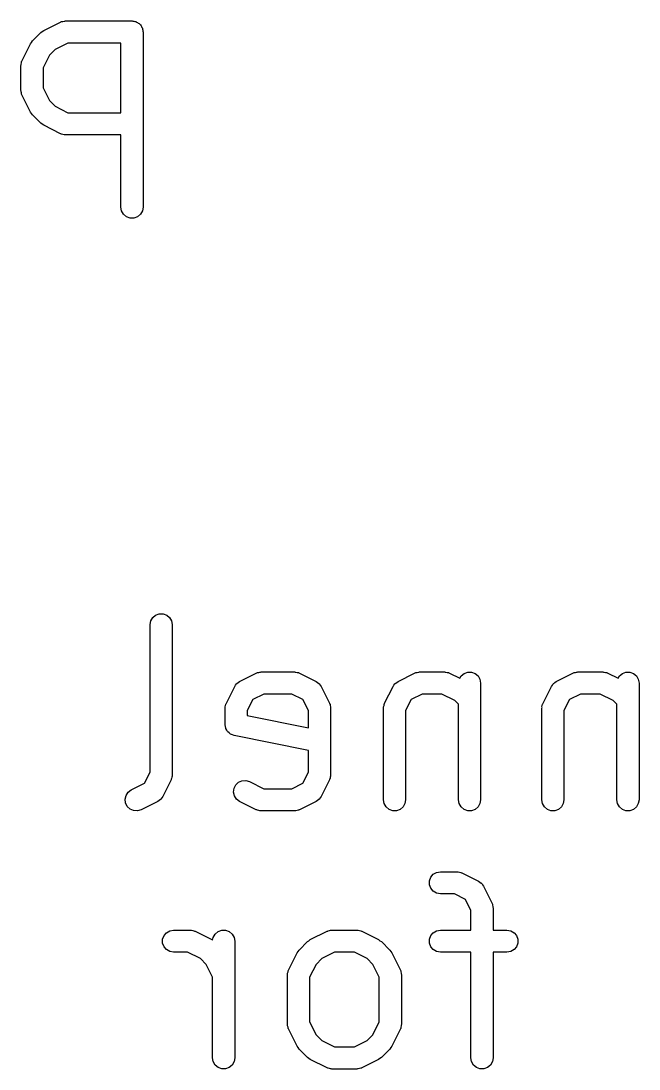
# Model space of a CAD drawing. Extents: x 123.3 to 171.8, y -110.4 to -93.
# Drawn here: x 151.7 to 156.47, y -101.09 to -93 of the extents above; entities that cross this region are included whole.
import ezdxf

# ---------------------------------------------------------------- set-up
doc = ezdxf.new("R2010")
doc.units = 0
doc.header["$MEASUREMENT"] = 0
doc.layers.add('BLACK', color=7, linetype='CONTINUOUS')

msp = doc.modelspace()

# ---------------------------------------------------------------- linework, layer by layer
at = {"layer": 'BLACK', "linetype": 'CONTINUOUS'}
for p, q in [((151.875, -93.0756), (152.004, -93.0113)), ((152.004, -93.0113), (152.008, -93.0099)), ((152.008, -93.0099), (152.013, -93.0074)), ((152.013, -93.0074), (152.023, -93.0057)), ((152.023, -93.0057), (152.032, -93.0028)), ((152.032, -93.0028), (152.037, -93.0031)), ((152.037, -93.0031), (152.042, -93.0023)), ((152.042, -93.0023), (152.557, -93.0023)), ((152.557, -93.0023), (152.564, -93.0036)), ((152.564, -93.0036), (152.571, -93.0036)), ((152.571, -93.0036), (152.578, -93.0061)), ((152.578, -93.0061), (152.586, -93.0074)), ((152.586, -93.0074), (152.592, -93.0111)), ((152.592, -93.0111), (152.599, -93.0137)), ((152.599, -93.0137), (152.605, -93.0185)), ((152.605, -93.0185), (152.611, -93.0222)), ((152.611, -93.0222), (152.616, -93.028)), ((152.616, -93.028), (152.622, -93.0328)), ((152.622, -93.0328), (152.626, -93.0392)), ((152.626, -93.0392), (152.631, -93.0449)), ((152.631, -93.0449), (152.633, -93.052)), ((152.633, -93.052), (152.637, -93.0584)), ((152.637, -93.0584), (152.638, -93.0658)), ((152.638, -93.0658), (152.641, -93.0728)), ((151.788, -93.156), (151.853, -93.0916)), ((151.853, -93.0916), (151.864, -93.0838)), ((151.864, -93.0838), (151.875, -93.0756)), ((152.641, -93.0728), (152.641, -93.0803)), ((152.641, -93.0803), (152.642, -93.0876)), ((152.642, -93.0876), (152.642, -94.4389)), ((151.708, -93.3068), (151.772, -93.1781)), ((151.772, -93.1781), (151.781, -93.1672)), ((151.781, -93.1672), (151.788, -93.156)), ((151.964, -93.2221), (151.919, -93.2669)), ((152.062, -93.173), (151.964, -93.2221)), ((152.471, -93.173), (152.062, -93.173)), ((152.471, -93.7101), (152.471, -93.173)), ((151.707, -93.3115), (151.708, -93.3068)), ((151.919, -93.2669), (151.87, -93.3651)), ((151.699, -93.345), (151.7, -93.3402)), ((151.699, -93.538), (151.699, -93.345)), ((151.7, -93.3352), (151.703, -93.3257)), ((151.7, -93.3402), (151.7, -93.3352)), ((151.703, -93.3257), (151.704, -93.3158)), ((151.704, -93.3158), (151.707, -93.3115)), ((151.87, -93.3651), (151.87, -93.5179)), ((151.7, -93.5429), (151.699, -93.538)), ((151.7, -93.5478), (151.7, -93.5429)), ((151.703, -93.5574), (151.7, -93.5478)), ((151.87, -93.5179), (151.919, -93.6162)), ((151.704, -93.5672), (151.703, -93.5574)), ((151.707, -93.5715), (151.704, -93.5672)), ((151.708, -93.5762), (151.707, -93.5715)), ((151.772, -93.7049), (151.708, -93.5762)), ((151.919, -93.6162), (151.964, -93.6609)), ((151.781, -93.7159), (151.772, -93.7049)), ((151.964, -93.6609), (152.062, -93.7101)), ((152.062, -93.7101), (152.471, -93.7101)), ((151.788, -93.7271), (151.781, -93.7159)), ((151.853, -93.7914), (151.788, -93.7271)), ((151.864, -93.7993), (151.853, -93.7914)), ((151.875, -93.8074), (151.864, -93.7993)), ((152.004, -93.8718), (151.875, -93.8074)), ((152.008, -93.8732), (152.004, -93.8718)), ((152.013, -93.8756), (152.008, -93.8732)), ((152.023, -93.8774), (152.013, -93.8756)), ((152.032, -93.8802), (152.023, -93.8774)), ((152.037, -93.8799), (152.032, -93.8802)), ((152.042, -93.8808), (152.037, -93.8799)), ((152.471, -93.8808), (152.042, -93.8808)), ((152.471, -94.4389), (152.471, -93.8808)), ((152.476, -94.4681), (152.471, -94.4389)), ((152.642, -94.4389), (152.637, -94.4681)), ((152.491, -94.4938), (152.476, -94.4681)), ((152.514, -94.5128), (152.491, -94.4938)), ((152.542, -94.5229), (152.514, -94.5128)), ((152.599, -94.5128), (152.571, -94.5229)), ((152.622, -94.4938), (152.599, -94.5128)), ((152.637, -94.4681), (152.622, -94.4938)), ((152.571, -94.5229), (152.542, -94.5229)), ((152.716, -97.6048), (152.739, -97.5857)), ((152.739, -97.5857), (152.767, -97.5756)), ((152.767, -97.5756), (152.797, -97.5756)), ((152.797, -97.5756), (152.825, -97.5857)), ((152.825, -97.5857), (152.847, -97.6048)), ((152.697, -97.6596), (152.702, -97.6304)), ((152.697, -98.7977), (152.697, -97.6596)), ((152.702, -97.6304), (152.716, -97.6048)), ((152.847, -97.6048), (152.862, -97.6304)), ((152.862, -97.6304), (152.867, -97.6596)), ((152.867, -97.6596), (152.867, -98.8179)), ((153.387, -98.0981), (153.516, -98.0337)), ((153.516, -98.0337), (153.521, -98.0323)), ((153.521, -98.0323), (153.525, -98.0298)), ((153.525, -98.0298), (153.535, -98.0281)), ((153.535, -98.0281), (153.544, -98.0253)), ((153.544, -98.0253), (153.549, -98.0256)), ((153.549, -98.0256), (153.554, -98.0247)), ((153.554, -98.0247), (153.811, -98.0247)), ((153.811, -98.0247), (153.816, -98.0256)), ((153.816, -98.0256), (153.821, -98.0253)), ((153.821, -98.0253), (153.831, -98.0281)), ((153.831, -98.0281), (153.841, -98.0298)), ((153.841, -98.0298), (153.845, -98.0323)), ((153.845, -98.0323), (153.85, -98.0337)), ((153.85, -98.0337), (153.978, -98.0981)), ((154.61, -98.0981), (154.738, -98.0337)), ((154.738, -98.0337), (154.743, -98.0323)), ((154.743, -98.0323), (154.747, -98.0298)), ((154.747, -98.0298), (154.757, -98.0281)), ((154.757, -98.0281), (154.767, -98.0253)), ((154.767, -98.0253), (154.772, -98.0256)), ((154.772, -98.0256), (154.777, -98.0247)), ((154.777, -98.0247), (154.97, -98.0247)), ((154.97, -98.0247), (154.974, -98.0256)), ((154.974, -98.0256), (154.979, -98.0253)), ((154.979, -98.0253), (154.989, -98.0281)), ((154.989, -98.0281), (154.999, -98.0298)), ((154.999, -98.0298), (155.003, -98.0323)), ((155.003, -98.0323), (155.008, -98.0337)), ((155.008, -98.0337), (155.087, -98.0732)), ((155.087, -98.0732), (155.097, -98.0552)), ((155.097, -98.0552), (155.12, -98.0361)), ((155.12, -98.0361), (155.148, -98.026)), ((155.148, -98.026), (155.177, -98.026)), ((155.177, -98.026), (155.205, -98.0361)), ((155.205, -98.0361), (155.228, -98.0552)), ((155.228, -98.0552), (155.243, -98.0809)), ((155.832, -98.0981), (155.961, -98.0337)), ((155.961, -98.0337), (155.966, -98.0323)), ((155.966, -98.0323), (155.97, -98.0298)), ((155.97, -98.0298), (155.98, -98.0281)), ((155.98, -98.0281), (155.989, -98.0253)), ((155.989, -98.0253), (155.994, -98.0256)), ((155.994, -98.0256), (155.999, -98.0247)), ((155.999, -98.0247), (156.192, -98.0247)), ((156.192, -98.0247), (156.197, -98.0256)), ((156.197, -98.0256), (156.202, -98.0253)), ((156.202, -98.0253), (156.212, -98.0281)), ((156.212, -98.0281), (156.221, -98.0298)), ((156.221, -98.0298), (156.226, -98.0323)), ((156.226, -98.0323), (156.23, -98.0337)), ((156.23, -98.0337), (156.309, -98.0732)), ((156.309, -98.0732), (156.32, -98.0552)), ((156.32, -98.0552), (156.343, -98.0361)), ((156.343, -98.0361), (156.37, -98.026)), ((156.37, -98.026), (156.4, -98.026)), ((156.4, -98.026), (156.428, -98.0361)), ((156.428, -98.0361), (156.451, -98.0552)), ((156.451, -98.0552), (156.465, -98.0809)), ((153.285, -98.2649), (153.349, -98.1362)), ((153.349, -98.1362), (153.356, -98.1262)), ((153.356, -98.1262), (153.363, -98.1157)), ((153.363, -98.1157), (153.365, -98.1143)), ((153.365, -98.1143), (153.367, -98.1124)), ((153.367, -98.1124), (153.377, -98.1055)), ((153.377, -98.1055), (153.387, -98.0981)), ((153.978, -98.0981), (153.988, -98.1055)), ((153.988, -98.1055), (153.999, -98.1124)), ((153.999, -98.1124), (154, -98.1143)), ((154, -98.1143), (154.002, -98.1157)), ((154.002, -98.1157), (154.009, -98.1262)), ((154.009, -98.1262), (154.016, -98.1362)), ((154.016, -98.1362), (154.081, -98.2649)), ((154.507, -98.2649), (154.572, -98.1362)), ((154.572, -98.1362), (154.579, -98.1262)), ((154.579, -98.1262), (154.586, -98.1157)), ((154.586, -98.1157), (154.588, -98.1143)), ((154.588, -98.1143), (154.589, -98.1124)), ((154.589, -98.1124), (154.6, -98.1055)), ((154.6, -98.1055), (154.61, -98.0981)), ((155.243, -98.0809), (155.248, -98.11)), ((155.248, -98.11), (155.248, -99.0109)), ((155.73, -98.2649), (155.794, -98.1362)), ((155.794, -98.1362), (155.802, -98.1262)), ((155.802, -98.1262), (155.809, -98.1157)), ((155.809, -98.1157), (155.81, -98.1143)), ((155.81, -98.1143), (155.812, -98.1124)), ((155.812, -98.1124), (155.822, -98.1055)), ((155.822, -98.1055), (155.832, -98.0981)), ((156.465, -98.0809), (156.471, -98.11)), ((156.471, -98.11), (156.471, -99.0109)), ((153.489, -98.238), (153.446, -98.3232)), ((153.574, -98.1954), (153.489, -98.238)), ((153.791, -98.1954), (153.574, -98.1954)), ((153.876, -98.238), (153.791, -98.1954)), ((153.919, -98.3232), (153.876, -98.238)), ((154.712, -98.238), (154.669, -98.3232)), ((154.797, -98.1954), (154.712, -98.238)), ((154.949, -98.1954), (154.797, -98.1954)), ((155.048, -98.2445), (154.949, -98.1954)), ((155.934, -98.238), (155.891, -98.3232)), ((156.019, -98.1954), (155.934, -98.238)), ((156.172, -98.1954), (156.019, -98.1954)), ((156.27, -98.2445), (156.172, -98.1954)), ((153.276, -98.2933), (153.279, -98.2837)), ((153.276, -98.2982), (153.276, -98.2933)), ((153.276, -98.3031), (153.276, -98.2982)), ((153.276, -98.4318), (153.276, -98.3031)), ((153.279, -98.2837), (153.281, -98.2739)), ((153.281, -98.2739), (153.283, -98.2696)), ((153.283, -98.2696), (153.285, -98.2649)), ((154.081, -98.2649), (154.082, -98.2696)), ((154.082, -98.2696), (154.085, -98.2739)), ((154.085, -98.2739), (154.086, -98.2837)), ((154.086, -98.2837), (154.089, -98.2933)), ((154.089, -98.2933), (154.089, -98.2982)), ((154.089, -98.2982), (154.09, -98.3031)), ((154.09, -98.3031), (154.09, -98.8179)), ((154.498, -98.3031), (154.499, -98.2982)), ((154.498, -99.0109), (154.498, -98.3031)), ((154.499, -98.2933), (154.502, -98.2837)), ((154.499, -98.2982), (154.499, -98.2933)), ((154.502, -98.2837), (154.503, -98.2739)), ((154.503, -98.2739), (154.506, -98.2696)), ((154.506, -98.2696), (154.507, -98.2649)), ((155.077, -98.2741), (155.048, -98.2445)), ((155.077, -99.0109), (155.077, -98.2741)), ((155.721, -98.2933), (155.724, -98.2837)), ((155.722, -98.2982), (155.721, -98.2933)), ((155.721, -98.3031), (155.722, -98.2982)), ((155.721, -99.0109), (155.721, -98.3031)), ((155.724, -98.2837), (155.726, -98.2739)), ((155.726, -98.2739), (155.728, -98.2696)), ((155.728, -98.2696), (155.73, -98.2649)), ((156.3, -98.2741), (156.27, -98.2445)), ((156.3, -99.0109), (156.3, -98.2741)), ((153.446, -98.3232), (153.446, -98.3618)), ((153.446, -98.3618), (153.919, -98.4564)), ((153.919, -98.4564), (153.919, -98.3232)), ((154.669, -98.3232), (154.669, -99.0109)), ((155.891, -98.3232), (155.891, -99.0109)), ((153.278, -98.4454), (153.276, -98.4318)), ((153.28, -98.4591), (153.278, -98.4454)), ((153.281, -98.46), (153.28, -98.4591)), ((153.281, -98.461), (153.281, -98.46)), ((153.288, -98.473), (153.281, -98.461)), ((153.294, -98.4851), (153.288, -98.473)), ((153.295, -98.4858), (153.294, -98.4851)), ((153.296, -98.4866), (153.295, -98.4858)), ((153.306, -98.4955), (153.296, -98.4866)), ((153.317, -98.5047), (153.306, -98.4955)), ((153.318, -98.505), (153.317, -98.5047)), ((153.318, -98.5057), (153.318, -98.505)), ((153.331, -98.5104), (153.318, -98.5057)), ((153.344, -98.5155), (153.331, -98.5104)), ((153.919, -98.6304), (153.344, -98.5155)), ((153.919, -98.7977), (153.919, -98.6304)), ((152.654, -98.8829), (152.697, -98.7977)), ((153.876, -98.8829), (153.919, -98.7977)), ((152.551, -98.9346), (152.654, -98.8829)), ((152.858, -98.856), (152.794, -98.9847)), ((152.86, -98.8513), (152.858, -98.856)), ((152.862, -98.847), (152.86, -98.8513)), ((152.864, -98.8372), (152.862, -98.847)), ((152.867, -98.8276), (152.864, -98.8372)), ((152.867, -98.8179), (152.866, -98.8227)), ((152.866, -98.8227), (152.867, -98.8276)), ((153.357, -98.8957), (153.378, -98.8753)), ((153.378, -98.8753), (153.405, -98.8635)), ((153.405, -98.8635), (153.435, -98.8618)), ((153.435, -98.8618), (153.463, -98.8702)), ((153.463, -98.8702), (153.574, -98.9255)), ((153.791, -98.9255), (153.876, -98.8829)), ((154.081, -98.856), (154.016, -98.9847)), ((154.082, -98.8513), (154.081, -98.856)), ((154.085, -98.847), (154.082, -98.8513)), ((154.086, -98.8372), (154.085, -98.847)), ((154.089, -98.8276), (154.086, -98.8372)), ((154.09, -98.8179), (154.089, -98.8227)), ((154.089, -98.8227), (154.089, -98.8276)), ((152.511, -98.977), (152.527, -98.9522)), ((152.527, -98.9522), (152.551, -98.9346)), ((153.34, -98.9517), (153.344, -98.9222)), ((153.347, -98.9805), (153.34, -98.9517)), ((153.344, -98.9222), (153.357, -98.8957)), ((153.574, -98.9255), (153.791, -98.9255)), ((152.504, -99.0058), (152.511, -98.977)), ((152.507, -99.0352), (152.504, -99.0058)), ((152.52, -99.0617), (152.507, -99.0352)), ((152.756, -99.0229), (152.627, -99.0872)), ((152.766, -99.0154), (152.756, -99.0229)), ((152.776, -99.0085), (152.766, -99.0154)), ((152.778, -99.0066), (152.776, -99.0085)), ((152.779, -99.0052), (152.778, -99.0066)), ((152.786, -98.9948), (152.779, -99.0052)), ((152.794, -98.9847), (152.786, -98.9948)), ((153.363, -99.0052), (153.347, -98.9805)), ((153.387, -99.0229), (153.363, -99.0052)), ((153.516, -99.0872), (153.387, -99.0229)), ((153.978, -99.0229), (153.85, -99.0872)), ((153.988, -99.0154), (153.978, -99.0229)), ((153.999, -99.0085), (153.988, -99.0154)), ((154, -99.0066), (153.999, -99.0085)), ((154.002, -99.0052), (154, -99.0066)), ((154.009, -98.9948), (154.002, -99.0052)), ((154.016, -98.9847), (154.009, -98.9948)), ((154.503, -99.0401), (154.498, -99.0109)), ((154.518, -99.0658), (154.503, -99.0401)), ((154.664, -99.0401), (154.649, -99.0658)), ((154.669, -99.0109), (154.664, -99.0401)), ((155.082, -99.0401), (155.077, -99.0109)), ((155.097, -99.0658), (155.082, -99.0401)), ((155.243, -99.0401), (155.228, -99.0658)), ((155.248, -99.0109), (155.243, -99.0401)), ((155.726, -99.0401), (155.721, -99.0109)), ((155.741, -99.0658), (155.726, -99.0401)), ((155.886, -99.0401), (155.872, -99.0658)), ((155.891, -99.0109), (155.886, -99.0401)), ((156.305, -99.0401), (156.3, -99.0109)), ((156.32, -99.0658), (156.305, -99.0401)), ((156.465, -99.0401), (156.451, -99.0658)), ((156.471, -99.0109), (156.465, -99.0401)), ((152.542, -99.0821), (152.52, -99.0617)), ((152.569, -99.0939), (152.542, -99.0821)), ((152.599, -99.0957), (152.569, -99.0939)), ((152.627, -99.0872), (152.599, -99.0957)), ((153.521, -99.0886), (153.516, -99.0872)), ((153.525, -99.0911), (153.521, -99.0886)), ((153.535, -99.0928), (153.525, -99.0911)), ((153.544, -99.0957), (153.535, -99.0928)), ((153.549, -99.0954), (153.544, -99.0957)), ((153.554, -99.0962), (153.549, -99.0954)), ((153.811, -99.0962), (153.554, -99.0962)), ((153.816, -99.0954), (153.811, -99.0962)), ((153.821, -99.0957), (153.816, -99.0954)), ((153.831, -99.0928), (153.821, -99.0957)), ((153.841, -99.0911), (153.831, -99.0928)), ((153.845, -99.0886), (153.841, -99.0911)), ((153.85, -99.0872), (153.845, -99.0886)), ((154.541, -99.0848), (154.518, -99.0658)), ((154.569, -99.0949), (154.541, -99.0848)), ((154.598, -99.0949), (154.569, -99.0949)), ((154.626, -99.0848), (154.598, -99.0949)), ((154.649, -99.0658), (154.626, -99.0848)), ((155.12, -99.0848), (155.097, -99.0658)), ((155.148, -99.0949), (155.12, -99.0848)), ((155.177, -99.0949), (155.148, -99.0949)), ((155.205, -99.0848), (155.177, -99.0949)), ((155.228, -99.0658), (155.205, -99.0848)), ((155.763, -99.0848), (155.741, -99.0658)), ((155.791, -99.0949), (155.763, -99.0848)), ((155.821, -99.0949), (155.791, -99.0949)), ((155.849, -99.0848), (155.821, -99.0949)), ((155.872, -99.0658), (155.849, -99.0848)), ((156.343, -99.0848), (156.32, -99.0658)), ((156.37, -99.0949), (156.343, -99.0848)), ((156.4, -99.0949), (156.37, -99.0949)), ((156.428, -99.0848), (156.4, -99.0949)), ((156.451, -99.0658), (156.428, -99.0848)), ((154.853, -99.6362), (154.863, -99.6083)), ((154.863, -99.6083), (154.882, -99.5856)), ((154.882, -99.5856), (154.907, -99.5708)), ((154.907, -99.5708), (154.937, -99.5656)), ((154.937, -99.5656), (155.065, -99.5656)), ((155.065, -99.5656), (155.07, -99.5665)), ((155.07, -99.5665), (155.075, -99.5662)), ((155.075, -99.5662), (155.085, -99.569)), ((155.085, -99.569), (155.094, -99.5708)), ((155.094, -99.5708), (155.099, -99.5732)), ((155.099, -99.5732), (155.103, -99.5746)), ((155.103, -99.5746), (155.232, -99.639)), ((154.853, -99.6658), (154.853, -99.6362)), ((154.863, -99.6936), (154.853, -99.6658)), ((154.882, -99.7163), (154.863, -99.6936)), ((155.232, -99.639), (155.242, -99.6465)), ((155.242, -99.6465), (155.253, -99.6533)), ((155.253, -99.6533), (155.254, -99.6552)), ((155.254, -99.6552), (155.256, -99.6566)), ((155.256, -99.6566), (155.263, -99.6671)), ((155.263, -99.6671), (155.27, -99.6772)), ((155.27, -99.6772), (155.335, -99.8058)), ((154.907, -99.7312), (154.882, -99.7163)), ((154.937, -99.7363), (154.907, -99.7312)), ((155.045, -99.7363), (154.937, -99.7363)), ((155.13, -99.7789), (155.045, -99.7363)), ((155.173, -99.8642), (155.13, -99.7789)), ((155.335, -99.8058), (155.336, -99.8106)), ((155.336, -99.8106), (155.339, -99.8148)), ((155.339, -99.8148), (155.34, -99.8247)), ((155.34, -99.8247), (155.343, -99.8343)), ((155.343, -99.8343), (155.343, -99.8392)), ((155.343, -99.8392), (155.344, -99.844)), ((155.344, -99.844), (155.344, -100.016)), ((155.173, -100.016), (155.173, -99.8642)), ((152.848, -100.021), (152.877, -100.016)), ((152.877, -100.016), (153.006, -100.016)), ((153.006, -100.016), (153.011, -100.017)), ((153.011, -100.017), (153.016, -100.017)), ((153.016, -100.017), (153.026, -100.019)), ((153.026, -100.019), (153.035, -100.021)), ((153.221, -100.027), (153.249, -100.017)), ((153.249, -100.017), (153.278, -100.017)), ((153.278, -100.017), (153.306, -100.027)), ((154.071, -100.021), (154.081, -100.019)), ((154.081, -100.019), (154.09, -100.017)), ((154.09, -100.017), (154.095, -100.017)), ((154.095, -100.017), (154.1, -100.016)), ((154.1, -100.016), (154.293, -100.016)), ((154.293, -100.016), (154.298, -100.017)), ((154.298, -100.017), (154.303, -100.017)), ((154.303, -100.017), (154.312, -100.019)), ((154.312, -100.019), (154.322, -100.021)), ((154.907, -100.021), (154.937, -100.016)), ((154.937, -100.016), (155.173, -100.016)), ((155.344, -100.016), (155.451, -100.016)), ((155.451, -100.016), (155.481, -100.021)), ((152.793, -100.087), (152.804, -100.059)), ((152.793, -100.116), (152.793, -100.087)), ((152.804, -100.059), (152.823, -100.036)), ((152.823, -100.036), (152.848, -100.021)), ((153.035, -100.021), (153.04, -100.024)), ((153.04, -100.024), (153.044, -100.025)), ((153.044, -100.025), (153.173, -100.089)), ((153.173, -100.089), (153.179, -100.094)), ((153.179, -100.094), (153.183, -100.072)), ((153.183, -100.072), (153.198, -100.047)), ((153.198, -100.047), (153.221, -100.027)), ((153.306, -100.027), (153.329, -100.047)), ((153.329, -100.047), (153.344, -100.072)), ((153.344, -100.072), (153.349, -100.101)), ((153.911, -100.105), (153.922, -100.098)), ((153.922, -100.098), (153.933, -100.089)), ((153.933, -100.089), (154.062, -100.025)), ((154.062, -100.025), (154.067, -100.024)), ((154.067, -100.024), (154.071, -100.021)), ((154.322, -100.021), (154.327, -100.024)), ((154.327, -100.024), (154.331, -100.025)), ((154.331, -100.025), (154.46, -100.089)), ((154.46, -100.089), (154.471, -100.098)), ((154.471, -100.098), (154.482, -100.105)), ((154.853, -100.087), (154.863, -100.059)), ((154.853, -100.116), (154.853, -100.087)), ((154.863, -100.059), (154.882, -100.036)), ((154.882, -100.036), (154.907, -100.021)), ((155.481, -100.021), (155.506, -100.036)), ((155.506, -100.036), (155.525, -100.059)), ((155.525, -100.059), (155.535, -100.087)), ((155.535, -100.087), (155.535, -100.116)), ((152.804, -100.144), (152.793, -100.116)), ((152.823, -100.167), (152.804, -100.144)), ((152.848, -100.182), (152.823, -100.167)), ((153.349, -100.101), (153.349, -101.002)), ((153.831, -100.192), (153.839, -100.181)), ((153.839, -100.181), (153.847, -100.17)), ((153.847, -100.17), (153.911, -100.105)), ((154.482, -100.105), (154.546, -100.17)), ((154.546, -100.17), (154.554, -100.181)), ((154.554, -100.181), (154.562, -100.192)), ((154.863, -100.144), (154.853, -100.116)), ((154.882, -100.167), (154.863, -100.144)), ((154.907, -100.182), (154.882, -100.167)), ((155.506, -100.167), (155.481, -100.182)), ((155.525, -100.144), (155.506, -100.167)), ((155.535, -100.116), (155.525, -100.144)), ((152.877, -100.187), (152.848, -100.182)), ((152.986, -100.187), (152.877, -100.187)), ((153.084, -100.236), (152.986, -100.187)), ((153.129, -100.281), (153.084, -100.236)), ((153.766, -100.321), (153.831, -100.192)), ((154.022, -100.236), (153.977, -100.281)), ((154.12, -100.187), (154.022, -100.236)), ((154.273, -100.187), (154.12, -100.187)), ((154.371, -100.236), (154.273, -100.187)), ((154.416, -100.281), (154.371, -100.236)), ((154.562, -100.192), (154.627, -100.321)), ((154.937, -100.187), (154.907, -100.182)), ((155.173, -100.187), (154.937, -100.187)), ((155.173, -101.002), (155.173, -100.187)), ((155.451, -100.187), (155.344, -100.187)), ((155.344, -100.187), (155.344, -101.002)), ((155.481, -100.182), (155.451, -100.187)), ((153.178, -100.379), (153.129, -100.281)), ((153.758, -100.349), (153.761, -100.339)), ((153.761, -100.339), (153.762, -100.33)), ((153.762, -100.33), (153.765, -100.325)), ((153.765, -100.325), (153.766, -100.321)), ((153.977, -100.281), (153.928, -100.379)), ((154.465, -100.379), (154.416, -100.281)), ((154.627, -100.321), (154.628, -100.325)), ((154.628, -100.325), (154.631, -100.33)), ((154.631, -100.33), (154.632, -100.339)), ((154.632, -100.339), (154.635, -100.349)), ((153.178, -101.002), (153.178, -100.379)), ((153.757, -100.359), (153.758, -100.354)), ((153.757, -100.745), (153.757, -100.359)), ((153.758, -100.354), (153.758, -100.349)), ((153.928, -100.379), (153.928, -100.725)), ((154.465, -100.725), (154.465, -100.379)), ((154.635, -100.349), (154.635, -100.354)), ((154.635, -100.354), (154.636, -100.359)), ((154.636, -100.359), (154.636, -100.745)), ((153.758, -100.75), (153.757, -100.745)), ((153.928, -100.725), (153.977, -100.823)), ((154.416, -100.823), (154.465, -100.725)), ((154.636, -100.745), (154.635, -100.75)), ((153.758, -100.755), (153.758, -100.75)), ((153.761, -100.764), (153.758, -100.755)), ((153.762, -100.774), (153.761, -100.764)), ((153.765, -100.778), (153.762, -100.774)), ((153.766, -100.783), (153.765, -100.778)), ((153.831, -100.912), (153.766, -100.783)), ((153.977, -100.823), (154.022, -100.868)), ((154.371, -100.868), (154.416, -100.823)), ((154.627, -100.783), (154.562, -100.912)), ((154.628, -100.778), (154.627, -100.783)), ((154.631, -100.774), (154.628, -100.778)), ((154.632, -100.764), (154.631, -100.774)), ((154.635, -100.755), (154.632, -100.764)), ((154.635, -100.75), (154.635, -100.755)), ((154.022, -100.868), (154.12, -100.917)), ((154.273, -100.917), (154.371, -100.868)), ((153.839, -100.923), (153.831, -100.912)), ((153.847, -100.934), (153.839, -100.923)), ((153.911, -100.998), (153.847, -100.934)), ((154.12, -100.917), (154.273, -100.917)), ((154.546, -100.934), (154.482, -100.998)), ((154.554, -100.923), (154.546, -100.934)), ((154.562, -100.912), (154.554, -100.923)), ((153.183, -101.031), (153.178, -101.002)), ((153.198, -101.057), (153.183, -101.031)), ((153.221, -101.076), (153.198, -101.057)), ((153.329, -101.057), (153.306, -101.076)), ((153.344, -101.031), (153.329, -101.057)), ((153.349, -101.002), (153.344, -101.031)), ((153.922, -101.006), (153.911, -100.998)), ((153.933, -101.014), (153.922, -101.006)), ((154.062, -101.079), (153.933, -101.014)), ((154.46, -101.014), (154.331, -101.079)), ((154.471, -101.006), (154.46, -101.014)), ((154.482, -100.998), (154.471, -101.006)), ((155.178, -101.031), (155.173, -101.002)), ((155.193, -101.057), (155.178, -101.031)), ((155.216, -101.076), (155.193, -101.057)), ((155.324, -101.057), (155.301, -101.076)), ((155.339, -101.031), (155.324, -101.057)), ((155.344, -101.002), (155.339, -101.031)), ((153.249, -101.086), (153.221, -101.076)), ((153.278, -101.086), (153.249, -101.086)), ((153.306, -101.076), (153.278, -101.086)), ((154.067, -101.08), (154.062, -101.079)), ((154.071, -101.082), (154.067, -101.08)), ((154.081, -101.084), (154.071, -101.082)), ((154.09, -101.087), (154.081, -101.084)), ((154.095, -101.087), (154.09, -101.087)), ((154.1, -101.088), (154.095, -101.087)), ((154.293, -101.088), (154.1, -101.088)), ((154.298, -101.087), (154.293, -101.088)), ((154.303, -101.087), (154.298, -101.087)), ((154.312, -101.084), (154.303, -101.087)), ((154.322, -101.082), (154.312, -101.084)), ((154.327, -101.08), (154.322, -101.082)), ((154.331, -101.079), (154.327, -101.08)), ((155.243, -101.086), (155.216, -101.076)), ((155.273, -101.086), (155.243, -101.086)), ((155.301, -101.076), (155.273, -101.086))]:
    msp.add_line(p, q, dxfattribs=at)

doc.saveas('drawing.dxf')
